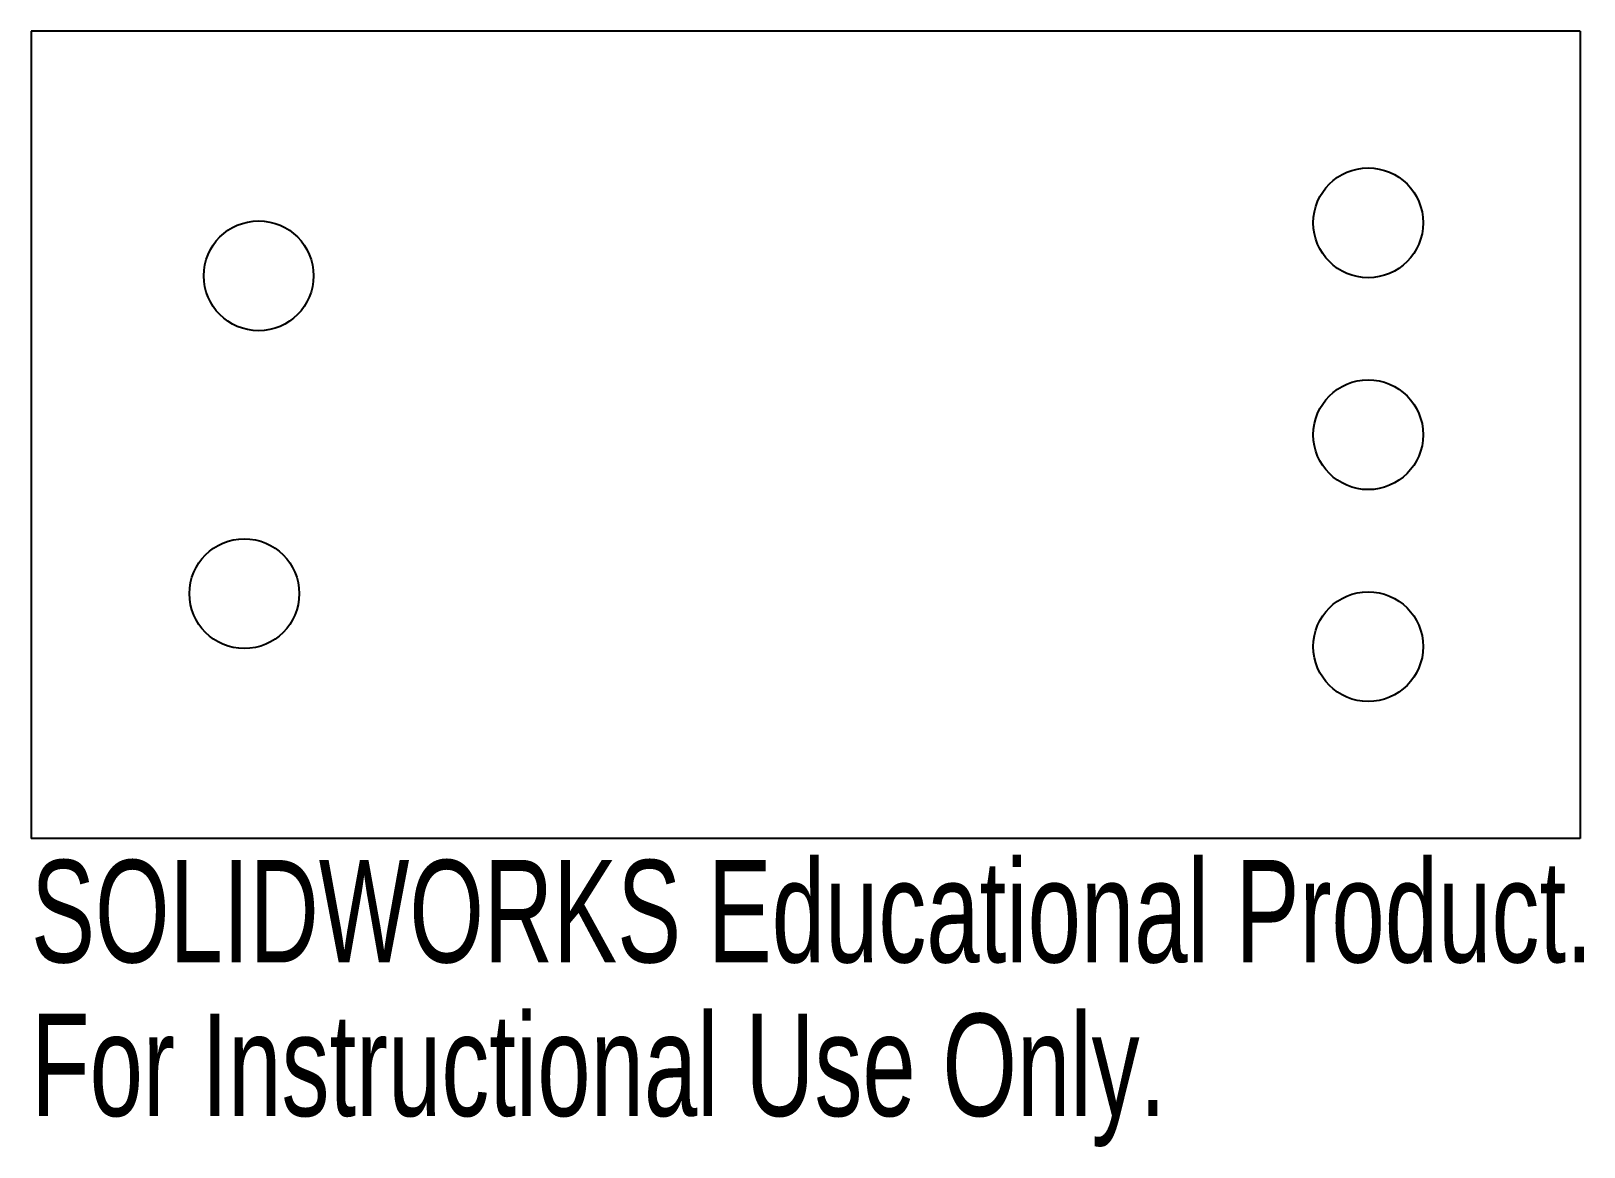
# Model space of a CAD drawing. Header units: millimetres. Extents: x -73.1 to 0.2, y -14.6 to 38.1.
import ezdxf

# ---------------------------------------------------------------- set-up
doc = ezdxf.new("R2010")
doc.units = ezdxf.units.MM
doc.styles.add('SLDTEXTSTYLE0', font='TXT', dxfattribs={"width": 0.7})

msp = doc.modelspace()

# ---------------------------------------------------------------- linework, layer by layer
at = {"color": 7, "linetype": 'Continuous', "lineweight": 25}
for p, q in [((-73.09, 38.1), (-73.09, 0)), ((0, 38.1), (-73.09, 38.1)), ((0, 38.1), (0, 0)), ((0, 0), (-73.09, 0))]:
    msp.add_line(p, q, dxfattribs=at)
for centre in [(-10, 29.05), (-62.349, 26.55), (-10, 19.05), (-63.026, 11.55), (-10, 9.05)]:
    msp.add_circle(centre, 2.591, dxfattribs=at)

# ---------------------------------------------------------------- texts
at = {"color": 7, "linetype": 'Continuous', "char_height": 4.83362, "attachment_point": 1, "style": 'SLDTEXTSTYLE0'}
for s, insert in [('SOLIDWORKS Educational Product.', (-73.09, -1.02)), ('For Instructional Use Only.', (-73.09, -8.27))]:
    msp.add_mtext(s, dxfattribs=dict(at, insert=insert))

doc.saveas('drawing.dxf')
